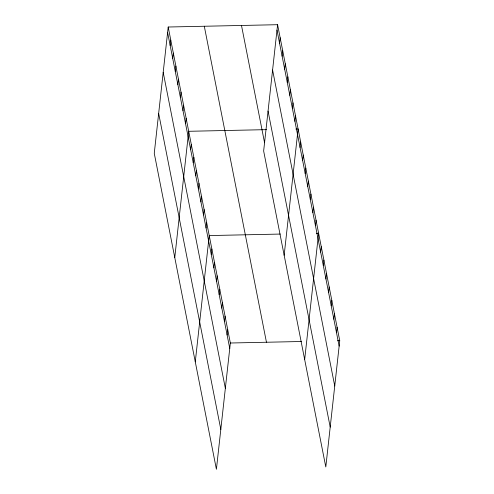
<?xml version="1.0" encoding="UTF-8"?>
<svg xmlns="http://www.w3.org/2000/svg" width="494" height="494" viewBox="0 0 494 494"><rect width="100%" height="100%" fill="white"/><g stroke="black" fill="none" stroke-linecap="round" stroke-linejoin="round"><path stroke-width="0.74" d="M168.201 27.016L154.258 153.307L216.409 469.3L230.352 343.009L168.201 27.016L277.591 24.7L339.742 340.693L325.799 466.984L263.648 150.991L277.591 24.7M170.164 45.479L170.763 40.051M172.727 58.514L173.326 53.08M175.29 71.55L175.889 66.116M177.852 84.585L178.458 79.151M180.421 97.621L181.02 92.187M182.984 110.656L183.583 105.222M185.546 123.685L186.145 118.257M174.765 257.584L188.708 131.293L266.513 129.644M190.672 149.756L191.277 144.328M193.24 162.792L193.839 157.364M195.803 175.827L196.402 170.393M198.366 188.862L198.965 183.428M200.928 201.898L201.527 196.464M203.491 214.933L204.096 209.499M206.06 227.969L206.659 222.535M195.278 361.861L209.221 235.57L280.283 234.063M211.265 254.429L211.864 249.001M213.902 267.859L214.501 262.425M216.545 281.29L217.144 275.856M219.188 294.72L219.787 289.286M221.831 308.151L222.43 302.717M224.467 321.575L225.073 316.148M227.11 335.006L227.709 329.578M279.555 43.163L280.154 37.735M282.117 56.199L282.716 50.771M284.68 69.234L285.279 63.806M287.242 82.27L287.848 76.842M289.811 95.305L290.41 89.871M292.374 108.34L292.973 102.906M294.937 121.376L295.536 115.942M284.155 255.268L298.098 128.977L295.844 129.027M300.062 147.447L300.667 142.013M302.631 160.476L303.23 155.048M305.193 173.511L305.792 168.084M307.756 186.547L308.355 181.119M310.318 199.582L310.917 194.148M312.881 212.618L313.486 207.184M315.45 225.653L316.049 220.219M304.668 359.552L318.611 233.254L316.358 233.304M320.655 252.119L321.254 246.685M323.292 265.544L323.897 260.116M325.935 278.974L326.534 273.546M328.578 292.405L329.177 286.971M331.221 305.835L331.82 300.401M333.864 319.266L334.463 313.832M336.5 332.697L337.099 327.263M230.352 343.009L301.414 341.502M337.488 340.743L339.742 340.693M276.992 30.134L339.143 346.121M272.589 70.018L334.741 386.005M268.051 111.107L330.202 427.1M241.492 25.466L264.568 142.778M204.3 26.25L266.451 342.243M167.602 32.443L229.753 348.437M163.199 72.328L225.35 388.321M158.66 113.422L220.812 429.416"/></g></svg>
